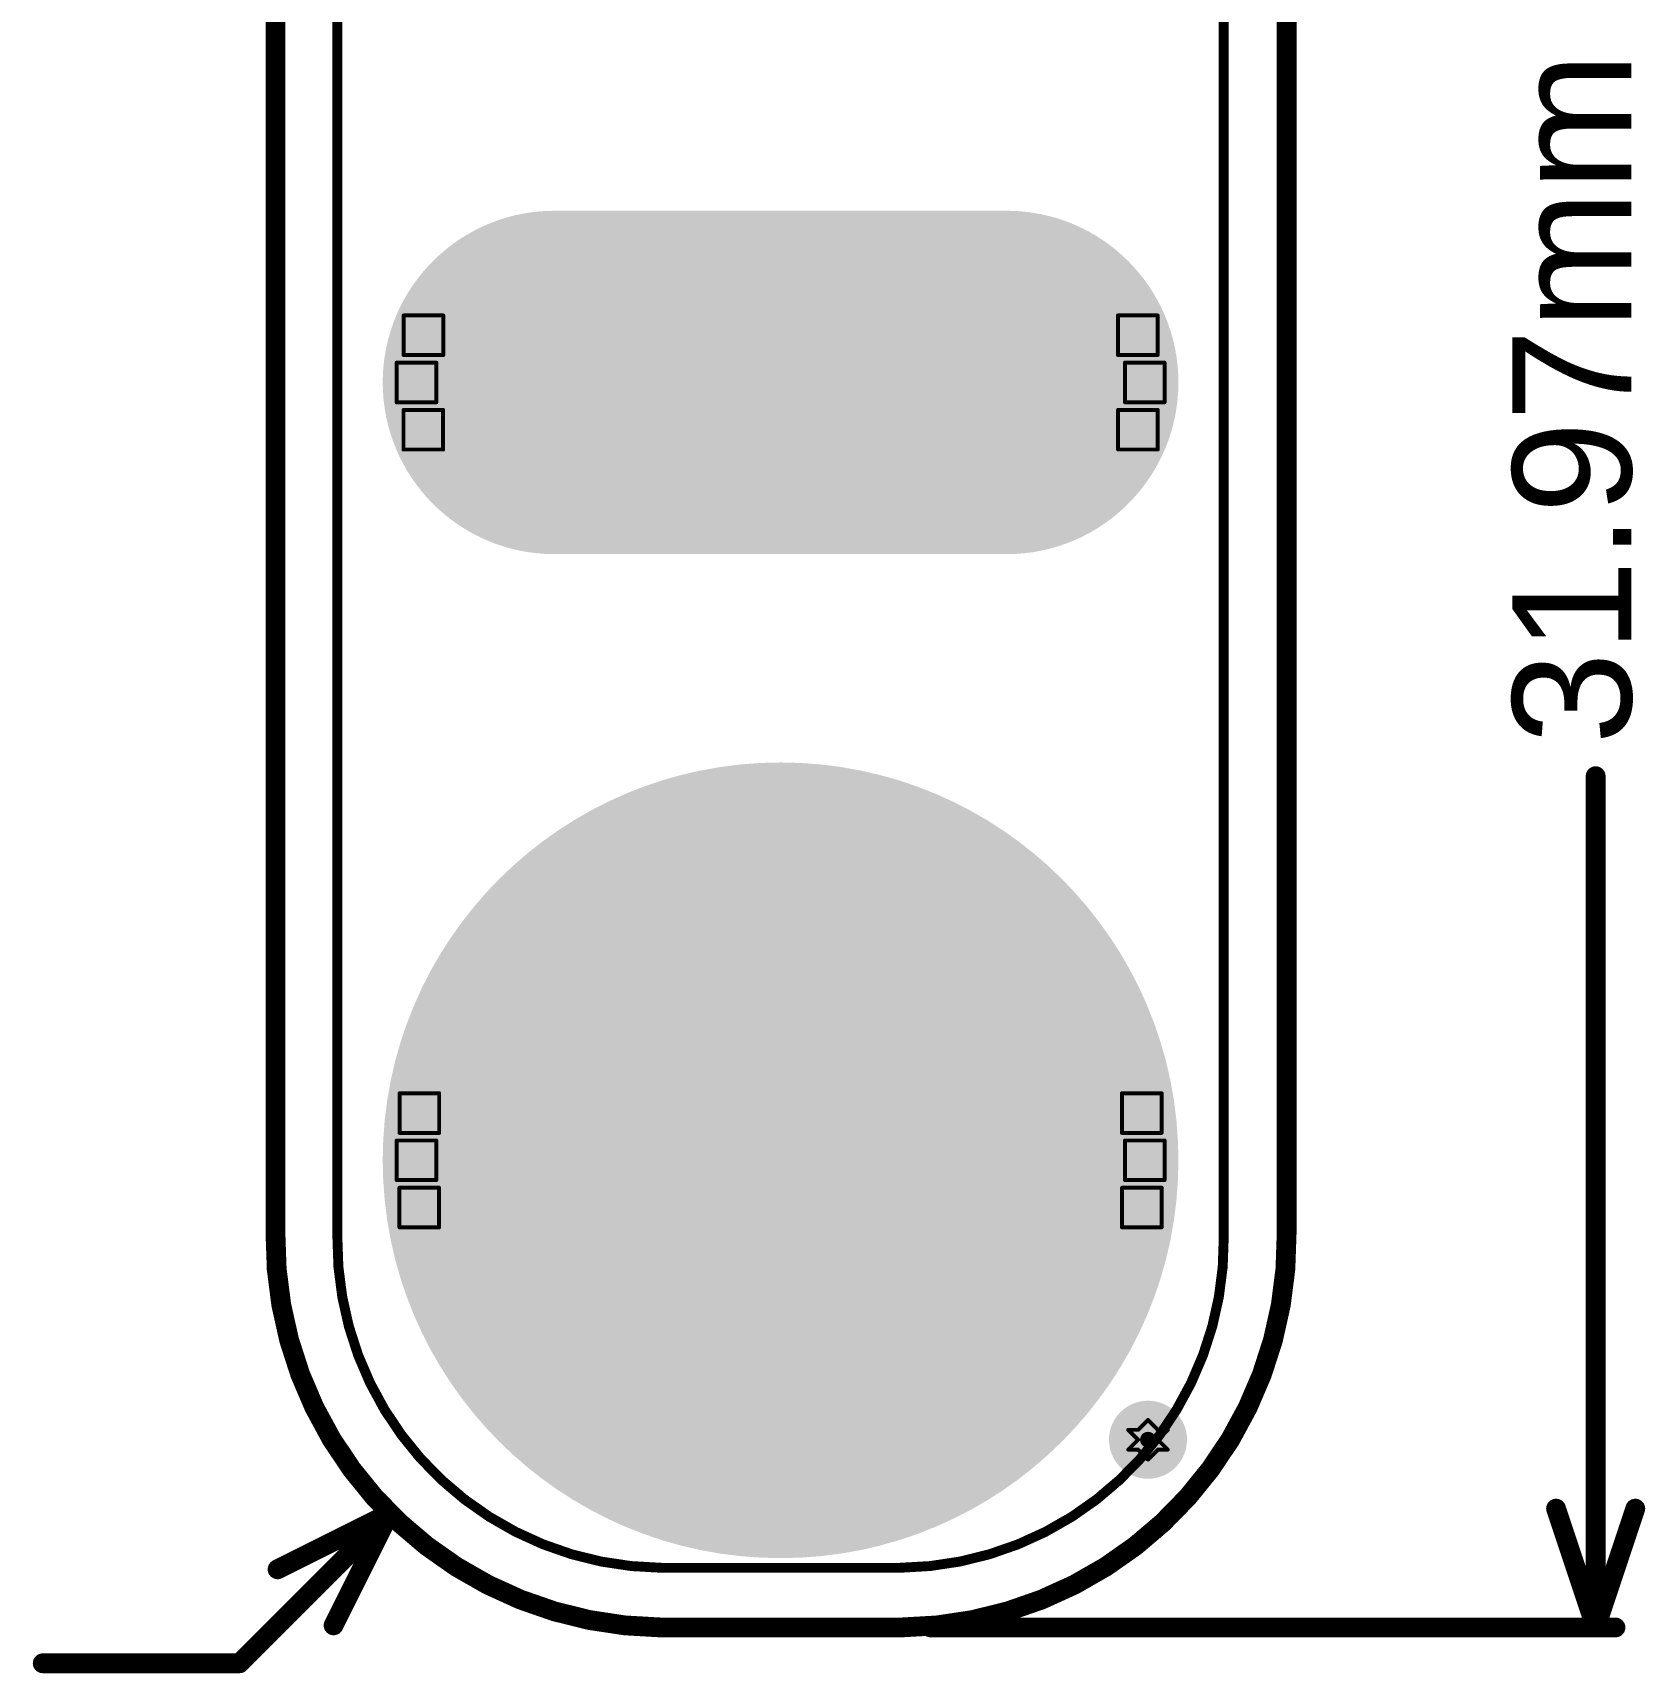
# Model space of a CAD drawing. Header units: inches. Extents: x -3.6 to 9.2, y -0.2 to 3.4.
# Drawn here: x -0.563 to 0.251, y -0.118 to 0.71 of the extents above; entities that cross this region are included whole.
import ezdxf

# ---------------------------------------------------------------- set-up
doc = ezdxf.new("R2010")
doc.units = ezdxf.units.IN
doc.header["$MEASUREMENT"] = 0
for name, color, linetype in [('Board Outline', 216, 'Continuous'), ('Bottom Layer', 5, 'Continuous'), ('Bottom Overlay', 54, 'Continuous'), ('Bottom Paste', 16, 'Continuous'), ('Bottom Solder', 6, 'Continuous'), ('Dimension', 6, 'Continuous'), ('Drill Drawing', 1, 'Continuous'), ('Pad Holes', 156, 'Continuous'), ('Top Layer', 1, 'Continuous'), ('Top Overlay', 2, 'Continuous'), ('Top Paste', 8, 'Continuous'), ('Top Solder', 216, 'Continuous'), ('Via Holes', 16, 'Continuous')]:
    doc.layers.add(name, color=color, linetype=linetype)
doc.styles.add('Arial', font='', dxfattribs={"height": 0.2})
doc.styles.get('Arial').set_extended_font_data('Arial')

# ---------------------------------------------------------------- blocks, each defined once
blk = doc.blocks.new('_EMG________B_1')
at = {"layer": 'Bottom Layer'}
h = blk.add_hatch(color=5, dxfattribs=at)
edge = h.paths.add_edge_path()
edge.add_arc((0, 0.3932), 0.19685, 0, 360)
h = blk.add_hatch(color=5, dxfattribs=at)
edge = h.paths.add_edge_path()
edge.add_arc((-0.11417, 0.0005), 0.08268, 90, 270)
edge.add_line((-0.11417, -0.08217), (0.11417, -0.08217))
edge.add_arc((0.11417, 0.0005), 0.08268, 270, 450)
edge.add_line((0.11417, 0.08318), (-0.11417, 0.08318))
h = blk.add_hatch(color=5, dxfattribs=at)
edge = h.paths.add_edge_path()
edge.add_arc((0, -0.3932), 0.19685, 0, 360)
at = {"layer": 'Bottom Paste'}
h = blk.add_hatch(color=16, dxfattribs=at)
edge = h.paths.add_edge_path()
edge.add_arc((0, 0.3932), 0.19685, 0, 360)
h = blk.add_hatch(color=16, dxfattribs=at)
edge = h.paths.add_edge_path()
edge.add_arc((-0.11417, 0.0005), 0.08268, 90, 270)
edge.add_line((-0.11417, -0.08217), (0.11417, -0.08217))
edge.add_arc((0.11417, 0.0005), 0.08268, 270, 450)
edge.add_line((0.11417, 0.08318), (-0.11417, 0.08318))
h = blk.add_hatch(color=16, dxfattribs=at)
edge = h.paths.add_edge_path()
edge.add_arc((0, -0.3932), 0.19685, 0, 360)
at = {"layer": 'Bottom Solder'}
h = blk.add_hatch(color=6, dxfattribs=at)
edge = h.paths.add_edge_path()
edge.add_arc((0, 0.3932), 0.20085, 0, 360)
h = blk.add_hatch(color=6, dxfattribs=at)
edge = h.paths.add_edge_path()
edge.add_arc((-0.11417, 0.0005), 0.08668, 90, 270)
edge.add_line((-0.11417, -0.08617), (0.11417, -0.08617))
edge.add_arc((0.11417, 0.0005), 0.08668, 270, 450)
edge.add_line((0.11417, 0.08718), (-0.11417, 0.08718))
h = blk.add_hatch(color=6, dxfattribs=at)
edge = h.paths.add_edge_path()
edge.add_arc((0, -0.3932), 0.20085, 0, 360)
at = {"layer": 'Bottom Overlay'}
for points in [[(-0.22375, 0.43172, 0.005, 0.005, -0.414214), (-0.06026, 0.59892, 0.005, 0.005, 0)], [(0.06026, 0.59892, 0.005, 0.005, 0), (-0.06026, 0.59892, 0.005, 0.005, 0)], [(0.06026, 0.59892, 0.005, 0.005, -0.414214), (0.22375, 0.43172, 0.005, 0.005, 0)], [(-0.22375, 0.43172, 0.005, 0.005, 0), (-0.22375, -0.43172, 0.005, 0.005, 0)], [(0.22375, 0.43172, 0.005, 0.005, 0), (0.22375, -0.43172, 0.005, 0.005, 0)], [(-0.06026, -0.59892, 0.005, 0.005, -0.414214), (-0.22375, -0.43172, 0.005, 0.005, 0)], [(0.22375, -0.43172, 0.005, 0.005, -0.414214), (0.06026, -0.59892, 0.005, 0.005, 0)], [(0.06026, -0.59892, 0.005, 0.005, 0), (-0.06026, -0.59892, 0.005, 0.005, 0)]]:
    blk.add_lwpolyline(points, format="xyseb", dxfattribs=at)
for points in [[(-0.06151, 0.59892, 0.0025, 0.0025, 1), (-0.05901, 0.59892, 0.0025, 0.0025, 1)], [(-0.06151, 0.59892, 0.0025, 0.0025, 1), (-0.05901, 0.59892, 0.0025, 0.0025, 1)], [(0.05901, 0.59892, 0.0025, 0.0025, 1), (0.06151, 0.59892, 0.0025, 0.0025, 1)], [(0.05901, 0.59892, 0.0025, 0.0025, 1), (0.06151, 0.59892, 0.0025, 0.0025, 1)], [(-0.225, 0.43172, 0.0025, 0.0025, 1), (-0.2225, 0.43172, 0.0025, 0.0025, 1)], [(-0.225, 0.43172, 0.0025, 0.0025, 1), (-0.2225, 0.43172, 0.0025, 0.0025, 1)], [(0.2225, 0.43172, 0.0025, 0.0025, 1), (0.225, 0.43172, 0.0025, 0.0025, 1)], [(0.2225, 0.43172, 0.0025, 0.0025, 1), (0.225, 0.43172, 0.0025, 0.0025, 1)], [(-0.225, -0.43172, 0.0025, 0.0025, 1), (-0.2225, -0.43172, 0.0025, 0.0025, 1)], [(-0.225, -0.43172, 0.0025, 0.0025, 1), (-0.2225, -0.43172, 0.0025, 0.0025, 1)], [(0.2225, -0.43172, 0.0025, 0.0025, 1), (0.225, -0.43172, 0.0025, 0.0025, 1)], [(0.2225, -0.43172, 0.0025, 0.0025, 1), (0.225, -0.43172, 0.0025, 0.0025, 1)], [(-0.06151, -0.59892, 0.0025, 0.0025, 1), (-0.05901, -0.59892, 0.0025, 0.0025, 1)], [(-0.06151, -0.59892, 0.0025, 0.0025, 1), (-0.05901, -0.59892, 0.0025, 0.0025, 1)], [(0.05901, -0.59892, 0.0025, 0.0025, 1), (0.06151, -0.59892, 0.0025, 0.0025, 1)], [(0.05901, -0.59892, 0.0025, 0.0025, 1), (0.06151, -0.59892, 0.0025, 0.0025, 1)]]:
    blk.add_lwpolyline(points, format="xyseb", close=True, dxfattribs=at)
blk = doc.blocks.new('SEMG_SENSOR_2')
at = {"layer": 'Top Layer'}
h = blk.add_hatch(color=1, dxfattribs=at)
edge = h.paths.add_edge_path()
edge.add_arc((0, 0.3932), 0.19685, 0, 360)
h = blk.add_hatch(color=1, dxfattribs=at)
edge = h.paths.add_edge_path()
edge.add_arc((-0.11417, -0.0005), 0.08268, 90, 270)
edge.add_line((-0.11417, -0.08318), (0.11417, -0.08318))
edge.add_arc((0.11417, -0.0005), 0.08268, 270, 450)
edge.add_line((0.11417, 0.08217), (-0.11417, 0.08217))
h = blk.add_hatch(color=1, dxfattribs=at)
edge = h.paths.add_edge_path()
edge.add_arc((0, -0.3932), 0.19685, 0, 360)
at = {"layer": 'Top Paste'}
h = blk.add_hatch(color=8, dxfattribs=at)
edge = h.paths.add_edge_path()
edge.add_arc((0, 0.3932), 0.19685, 0, 360)
h = blk.add_hatch(color=8, dxfattribs=at)
edge = h.paths.add_edge_path()
edge.add_arc((-0.11417, -0.0005), 0.08268, 90, 270)
edge.add_line((-0.11417, -0.08318), (0.11417, -0.08318))
edge.add_arc((0.11417, -0.0005), 0.08268, 270, 450)
edge.add_line((0.11417, 0.08217), (-0.11417, 0.08217))
h = blk.add_hatch(color=8, dxfattribs=at)
edge = h.paths.add_edge_path()
edge.add_arc((0, -0.3932), 0.19685, 0, 360)
at = {"layer": 'Top Solder'}
h = blk.add_hatch(color=216, dxfattribs=at)
edge = h.paths.add_edge_path()
edge.add_arc((0, 0.3932), 0.20085, 0, 360)
h = blk.add_hatch(color=216, dxfattribs=at)
edge = h.paths.add_edge_path()
edge.add_arc((-0.11417, -0.0005), 0.08668, 90, 270)
edge.add_line((-0.11417, -0.08718), (0.11417, -0.08718))
edge.add_arc((0.11417, -0.0005), 0.08668, 270, 450)
edge.add_line((0.11417, 0.08617), (-0.11417, 0.08617))
h = blk.add_hatch(color=216, dxfattribs=at)
edge = h.paths.add_edge_path()
edge.add_arc((0, -0.3932), 0.20085, 0, 360)
at = {"layer": 'Top Overlay'}
for points in [[(-0.22375, 0.43172, 0.005, 0.005, -0.414214), (-0.06026, 0.59892, 0.005, 0.005, 0)], [(-0.06026, 0.59892, 0.005, 0.005, 0), (0.06026, 0.59892, 0.005, 0.005, 0)], [(0.06026, 0.59892, 0.005, 0.005, -0.414214), (0.22375, 0.43172, 0.005, 0.005, 0)], [(-0.22375, -0.43172, 0.005, 0.005, 0), (-0.22375, 0.43172, 0.005, 0.005, 0)], [(0.22375, -0.43172, 0.005, 0.005, 0), (0.22375, 0.43172, 0.005, 0.005, 0)], [(-0.06026, -0.59892, 0.005, 0.005, -0.414214), (-0.22375, -0.43172, 0.005, 0.005, 0)], [(0.22375, -0.43172, 0.005, 0.005, -0.414214), (0.06026, -0.59892, 0.005, 0.005, 0)], [(-0.06026, -0.59892, 0.005, 0.005, 0), (0.06026, -0.59892, 0.005, 0.005, 0)]]:
    blk.add_lwpolyline(points, format="xyseb", dxfattribs=at)
for points in [[(-0.06151, 0.59892, 0.0025, 0.0025, 1), (-0.05901, 0.59892, 0.0025, 0.0025, 1)], [(-0.06151, 0.59892, 0.0025, 0.0025, 1), (-0.05901, 0.59892, 0.0025, 0.0025, 1)], [(0.05901, 0.59892, 0.0025, 0.0025, 1), (0.06151, 0.59892, 0.0025, 0.0025, 1)], [(0.05901, 0.59892, 0.0025, 0.0025, 1), (0.06151, 0.59892, 0.0025, 0.0025, 1)], [(-0.225, 0.43172, 0.0025, 0.0025, 1), (-0.2225, 0.43172, 0.0025, 0.0025, 1)], [(-0.225, 0.43172, 0.0025, 0.0025, 1), (-0.2225, 0.43172, 0.0025, 0.0025, 1)], [(0.2225, 0.43172, 0.0025, 0.0025, 1), (0.225, 0.43172, 0.0025, 0.0025, 1)], [(0.2225, 0.43172, 0.0025, 0.0025, 1), (0.225, 0.43172, 0.0025, 0.0025, 1)], [(-0.225, -0.43172, 0.0025, 0.0025, 1), (-0.2225, -0.43172, 0.0025, 0.0025, 1)], [(-0.225, -0.43172, 0.0025, 0.0025, 1), (-0.2225, -0.43172, 0.0025, 0.0025, 1)], [(0.2225, -0.43172, 0.0025, 0.0025, 1), (0.225, -0.43172, 0.0025, 0.0025, 1)], [(0.2225, -0.43172, 0.0025, 0.0025, 1), (0.225, -0.43172, 0.0025, 0.0025, 1)], [(-0.06151, -0.59892, 0.0025, 0.0025, 1), (-0.05901, -0.59892, 0.0025, 0.0025, 1)], [(-0.06151, -0.59892, 0.0025, 0.0025, 1), (-0.05901, -0.59892, 0.0025, 0.0025, 1)], [(0.05901, -0.59892, 0.0025, 0.0025, 1), (0.06151, -0.59892, 0.0025, 0.0025, 1)], [(0.05901, -0.59892, 0.0025, 0.0025, 1), (0.06151, -0.59892, 0.0025, 0.0025, 1)]]:
    blk.add_lwpolyline(points, format="xyseb", close=True, dxfattribs=at)

msp = doc.modelspace()

# ---------------------------------------------------------------- hatches: boundary and pattern name
at = {"layer": 'Bottom Layer'}
h = msp.add_hatch(color=5, dxfattribs=at)
edge = h.paths.add_edge_path()
edge.add_arc((-0.36578, 0.55761), 0.01181, 0, 360)
h = msp.add_hatch(color=5, dxfattribs=at)
edge = h.paths.add_edge_path()
edge.add_arc((-0.00514, 0.55761), 0.01181, 0, 360)
h = msp.add_hatch(color=5, dxfattribs=at)
edge = h.paths.add_edge_path()
edge.add_arc((-0.36929, 0.53376), 0.01181, 0, 360)
h = msp.add_hatch(color=5, dxfattribs=at)
edge = h.paths.add_edge_path()
edge.add_arc((-0.00164, 0.53376), 0.01181, 0, 360)
h = msp.add_hatch(color=5, dxfattribs=at)
edge = h.paths.add_edge_path()
edge.add_arc((-0.36584, 0.50992), 0.01181, 0, 360)
h = msp.add_hatch(color=5, dxfattribs=at)
edge = h.paths.add_edge_path()
edge.add_arc((-0.00509, 0.50992), 0.01181, 0, 360)
h = msp.add_hatch(color=5, dxfattribs=at)
edge = h.paths.add_edge_path()
edge.add_arc((-0.36784, 0.16491), 0.01181, 0, 360)
h = msp.add_hatch(color=5, dxfattribs=at)
edge = h.paths.add_edge_path()
edge.add_arc((-0.00314, 0.16491), 0.01181, 0, 360)
h = msp.add_hatch(color=5, dxfattribs=at)
edge = h.paths.add_edge_path()
edge.add_arc((-0.36929, 0.14107), 0.01181, 0, 360)
h = msp.add_hatch(color=5, dxfattribs=at)
edge = h.paths.add_edge_path()
edge.add_arc((-0.00164, 0.14107), 0.01181, 0, 360)
h = msp.add_hatch(color=5, dxfattribs=at)
edge = h.paths.add_edge_path()
edge.add_arc((-0.36789, 0.11722), 0.01181, 0, 360)
h = msp.add_hatch(color=5, dxfattribs=at)
edge = h.paths.add_edge_path()
edge.add_arc((-0.00309, 0.11722), 0.01181, 0, 360)
at = {"layer": 'Bottom Solder'}
h = msp.add_hatch(color=6, dxfattribs=at)
edge = h.paths.add_edge_path()
edge.add_arc((0, 0), 0.004, 0, 360)
at = {"layer": 'Pad Holes'}
h = msp.add_hatch(color=7, dxfattribs=at)
edge = h.paths.add_edge_path()
edge.add_arc((0, 0), 0.01969, 0, 360)
at = {"layer": 'Top Layer'}
h = msp.add_hatch(color=1, dxfattribs=at)
edge = h.paths.add_edge_path()
edge.add_arc((-0.36578, 0.55761), 0.01181, 0, 360)
h = msp.add_hatch(color=1, dxfattribs=at)
edge = h.paths.add_edge_path()
edge.add_arc((-0.00514, 0.55761), 0.01181, 0, 360)
h = msp.add_hatch(color=1, dxfattribs=at)
edge = h.paths.add_edge_path()
edge.add_arc((-0.36929, 0.53376), 0.01181, 0, 360)
h = msp.add_hatch(color=1, dxfattribs=at)
edge = h.paths.add_edge_path()
edge.add_arc((-0.00164, 0.53376), 0.01181, 0, 360)
h = msp.add_hatch(color=1, dxfattribs=at)
edge = h.paths.add_edge_path()
edge.add_arc((-0.36584, 0.50992), 0.01181, 0, 360)
h = msp.add_hatch(color=1, dxfattribs=at)
edge = h.paths.add_edge_path()
edge.add_arc((-0.00509, 0.50992), 0.01181, 0, 360)
h = msp.add_hatch(color=1, dxfattribs=at)
edge = h.paths.add_edge_path()
edge.add_arc((-0.36784, 0.16491), 0.01181, 0, 360)
h = msp.add_hatch(color=1, dxfattribs=at)
edge = h.paths.add_edge_path()
edge.add_arc((-0.00314, 0.16491), 0.01181, 0, 360)
h = msp.add_hatch(color=1, dxfattribs=at)
edge = h.paths.add_edge_path()
edge.add_arc((-0.36929, 0.14107), 0.01181, 0, 360)
h = msp.add_hatch(color=1, dxfattribs=at)
edge = h.paths.add_edge_path()
edge.add_arc((-0.00164, 0.14107), 0.01181, 0, 360)
h = msp.add_hatch(color=1, dxfattribs=at)
edge = h.paths.add_edge_path()
edge.add_arc((-0.36789, 0.11722), 0.01181, 0, 360)
h = msp.add_hatch(color=1, dxfattribs=at)
edge = h.paths.add_edge_path()
edge.add_arc((-0.00309, 0.11722), 0.01181, 0, 360)
at = {"layer": 'Top Solder'}
h = msp.add_hatch(color=216, dxfattribs=at)
edge = h.paths.add_edge_path()
edge.add_arc((0, 0), 0.004, 0, 360)
at = {"layer": 'Via Holes'}
h = msp.add_hatch(color=7, dxfattribs=at)
edge = h.paths.add_edge_path()
edge.add_arc((-0.36578, 0.55761), 0.00591, 0, 360)
h = msp.add_hatch(color=7, dxfattribs=at)
edge = h.paths.add_edge_path()
edge.add_arc((-0.00514, 0.55761), 0.00591, 0, 360)
h = msp.add_hatch(color=7, dxfattribs=at)
edge = h.paths.add_edge_path()
edge.add_arc((-0.36929, 0.53376), 0.00591, 0, 360)
h = msp.add_hatch(color=7, dxfattribs=at)
edge = h.paths.add_edge_path()
edge.add_arc((-0.00164, 0.53376), 0.00591, 0, 360)
h = msp.add_hatch(color=7, dxfattribs=at)
edge = h.paths.add_edge_path()
edge.add_arc((-0.36584, 0.50992), 0.00591, 0, 360)
h = msp.add_hatch(color=7, dxfattribs=at)
edge = h.paths.add_edge_path()
edge.add_arc((-0.00509, 0.50992), 0.00591, 0, 360)
h = msp.add_hatch(color=7, dxfattribs=at)
edge = h.paths.add_edge_path()
edge.add_arc((-0.36784, 0.16491), 0.00591, 0, 360)
h = msp.add_hatch(color=7, dxfattribs=at)
edge = h.paths.add_edge_path()
edge.add_arc((-0.00314, 0.16491), 0.00591, 0, 360)
h = msp.add_hatch(color=7, dxfattribs=at)
edge = h.paths.add_edge_path()
edge.add_arc((-0.36929, 0.14107), 0.00591, 0, 360)
h = msp.add_hatch(color=7, dxfattribs=at)
edge = h.paths.add_edge_path()
edge.add_arc((-0.00164, 0.14107), 0.00591, 0, 360)
h = msp.add_hatch(color=7, dxfattribs=at)
edge = h.paths.add_edge_path()
edge.add_arc((-0.36789, 0.11722), 0.00591, 0, 360)
h = msp.add_hatch(color=7, dxfattribs=at)
edge = h.paths.add_edge_path()
edge.add_arc((-0.00309, 0.11722), 0.00591, 0, 360)

# ---------------------------------------------------------------- linework, layer by layer
at = {"layer": 'Board Outline'}
for points in [[(-0.44049, 0.10427, 0.01, 0.01, 0), (-0.44049, 0.965, 0.01, 0.01, 0)], [(0.07, 0.10427, 0.01, 0.01, 0), (0.07, 0.965, 0.01, 0.01, 0)], [(-0.24586, -0.09478, 0.01, 0.01, -0.414214), (-0.44049, 0.10427, 0.01, 0.01, 0)], [(0.07, 0.10427, 0.01, 0.01, -0.414214), (-0.12463, -0.09478, 0.01, 0.01, 0)], [(-0.27249, -0.09267, 0.005, 0.005, 0), (-0.27226, -0.09244, 0.005, 0.005, 0)], [(-0.24587, -0.09478, 0.01, 0.01, 0), (-0.12463, -0.09478, 0.01, 0.01, 0)]]:
    msp.add_lwpolyline(points, format="xyseb", dxfattribs=at)
for points in [[(-0.44299, 0.10427, 0.005, 0.005, 1), (-0.43799, 0.10427, 0.005, 0.005, 1)], [(-0.44299, 0.10427, 0.005, 0.005, 1), (-0.43799, 0.10427, 0.005, 0.005, 1)], [(0.0675, 0.10427, 0.005, 0.005, 1), (0.0725, 0.10427, 0.005, 0.005, 1)], [(0.0675, 0.10427, 0.005, 0.005, 1), (0.0725, 0.10427, 0.005, 0.005, 1)], [(-0.27374, -0.09267, 0.0025, 0.0025, 1), (-0.27124, -0.09267, 0.0025, 0.0025, 1)], [(-0.27351, -0.09244, 0.0025, 0.0025, 1), (-0.27101, -0.09244, 0.0025, 0.0025, 1)], [(-0.24837, -0.09478, 0.005, 0.005, 1), (-0.24337, -0.09478, 0.005, 0.005, 1)], [(-0.24836, -0.09478, 0.005, 0.005, 1), (-0.24336, -0.09478, 0.005, 0.005, 1)], [(-0.12713, -0.09478, 0.005, 0.005, 1), (-0.12213, -0.09478, 0.005, 0.005, 1)], [(-0.12713, -0.09478, 0.005, 0.005, 1), (-0.12213, -0.09478, 0.005, 0.005, 1)]]:
    msp.add_lwpolyline(points, format="xyseb", close=True, dxfattribs=at)
at = {"layer": 'Dimension'}
for points in [[(0.226, -0.09478, 0.01, 0.01, 0), (0.226, 0.335, 0.01, 0.01, 0)], [(-0.45857, -0.11286, 0.01, 0.01, 0), (-0.38285, -0.03714, 0.01, 0.01, 0)], [(-0.43941, -0.06542, 0.01, 0.01, 0), (-0.38285, -0.03714, 0.01, 0.01, 0)], [(-0.41113, -0.09371, 0.01, 0.01, 0), (-0.38285, -0.03714, 0.01, 0.01, 0)], [(0.206, -0.03478, 0.01, 0.01, 0), (0.226, -0.09478, 0.01, 0.01, 0)], [(0.226, -0.09478, 0.01, 0.01, 0), (0.246, -0.03478, 0.01, 0.01, 0)], [(-0.10963, -0.09478, 0.01, 0.01, 0), (0.236, -0.09478, 0.01, 0.01, 0)], [(-0.55798, -0.11286, 0.01, 0.01, 0), (-0.45857, -0.11286, 0.01, 0.01, 0)]]:
    msp.add_lwpolyline(points, format="xyseb", dxfattribs=at)
for points in [[(0.2235, 0.335, 0.005, 0.005, 1), (0.2285, 0.335, 0.005, 0.005, 1)], [(-0.38535, -0.03714, 0.005, 0.005, 1), (-0.38035, -0.03714, 0.005, 0.005, 1)], [(-0.38535, -0.03714, 0.005, 0.005, 1), (-0.38035, -0.03714, 0.005, 0.005, 1)], [(-0.38535, -0.03714, 0.005, 0.005, 1), (-0.38035, -0.03714, 0.005, 0.005, 1)], [(0.2035, -0.03478, 0.005, 0.005, 1), (0.2085, -0.03478, 0.005, 0.005, 1)], [(0.2435, -0.03478, 0.005, 0.005, 1), (0.2485, -0.03478, 0.005, 0.005, 1)], [(-0.44191, -0.06542, 0.005, 0.005, 1), (-0.43691, -0.06542, 0.005, 0.005, 1)], [(-0.41363, -0.09371, 0.005, 0.005, 1), (-0.40863, -0.09371, 0.005, 0.005, 1)], [(-0.11213, -0.09478, 0.005, 0.005, 1), (-0.10713, -0.09478, 0.005, 0.005, 1)], [(0.2235, -0.09478, 0.005, 0.005, 1), (0.2285, -0.09478, 0.005, 0.005, 1)], [(0.2235, -0.09478, 0.005, 0.005, 1), (0.2285, -0.09478, 0.005, 0.005, 1)], [(0.2235, -0.09478, 0.005, 0.005, 1), (0.2285, -0.09478, 0.005, 0.005, 1)], [(0.2335, -0.09478, 0.005, 0.005, 1), (0.2385, -0.09478, 0.005, 0.005, 1)], [(-0.56048, -0.11286, 0.005, 0.005, 1), (-0.55548, -0.11286, 0.005, 0.005, 1)], [(-0.46107, -0.11286, 0.005, 0.005, 1), (-0.45607, -0.11286, 0.005, 0.005, 1)], [(-0.46107, -0.11286, 0.005, 0.005, 1), (-0.45607, -0.11286, 0.005, 0.005, 1)]]:
    msp.add_lwpolyline(points, format="xyseb", close=True, dxfattribs=at)
at = {"layer": 'Drill Drawing'}
for points in [[(-0.37578, 0.56761, 0.002, 0.002, 0), (-0.35578, 0.56761, 0.002, 0.002, 0)], [(-0.37578, 0.54761, 0.002, 0.002, 0), (-0.37578, 0.56761, 0.002, 0.002, 0)], [(-0.35578, 0.54761, 0.002, 0.002, 0), (-0.35578, 0.56761, 0.002, 0.002, 0)], [(-0.01514, 0.56761, 0.002, 0.002, 0), (0.00486, 0.56761, 0.002, 0.002, 0)], [(-0.01514, 0.54761, 0.002, 0.002, 0), (-0.01514, 0.56761, 0.002, 0.002, 0)], [(0.00486, 0.54761, 0.002, 0.002, 0), (0.00486, 0.56761, 0.002, 0.002, 0)], [(-0.37578, 0.54761, 0.002, 0.002, 0), (-0.35578, 0.54761, 0.002, 0.002, 0)], [(-0.01514, 0.54761, 0.002, 0.002, 0), (0.00486, 0.54761, 0.002, 0.002, 0)], [(-0.37929, 0.54376, 0.002, 0.002, 0), (-0.35929, 0.54376, 0.002, 0.002, 0)], [(-0.37929, 0.52376, 0.002, 0.002, 0), (-0.37929, 0.54376, 0.002, 0.002, 0)], [(-0.35929, 0.52376, 0.002, 0.002, 0), (-0.35929, 0.54376, 0.002, 0.002, 0)], [(-0.01164, 0.54376, 0.002, 0.002, 0), (0.00836, 0.54376, 0.002, 0.002, 0)], [(-0.01164, 0.52376, 0.002, 0.002, 0), (-0.01164, 0.54376, 0.002, 0.002, 0)], [(0.00836, 0.52376, 0.002, 0.002, 0), (0.00836, 0.54376, 0.002, 0.002, 0)], [(-0.37929, 0.52376, 0.002, 0.002, 0), (-0.35929, 0.52376, 0.002, 0.002, 0)], [(-0.01164, 0.52376, 0.002, 0.002, 0), (0.00836, 0.52376, 0.002, 0.002, 0)], [(-0.37584, 0.51992, 0.002, 0.002, 0), (-0.35584, 0.51992, 0.002, 0.002, 0)], [(-0.37584, 0.49992, 0.002, 0.002, 0), (-0.37584, 0.51992, 0.002, 0.002, 0)], [(-0.35584, 0.49992, 0.002, 0.002, 0), (-0.35584, 0.51992, 0.002, 0.002, 0)], [(-0.01509, 0.51992, 0.002, 0.002, 0), (0.00491, 0.51992, 0.002, 0.002, 0)], [(-0.01509, 0.49992, 0.002, 0.002, 0), (-0.01509, 0.51992, 0.002, 0.002, 0)], [(0.00491, 0.49992, 0.002, 0.002, 0), (0.00491, 0.51992, 0.002, 0.002, 0)], [(-0.37584, 0.49992, 0.002, 0.002, 0), (-0.35584, 0.49992, 0.002, 0.002, 0)], [(-0.01509, 0.49992, 0.002, 0.002, 0), (0.00491, 0.49992, 0.002, 0.002, 0)], [(-0.37784, 0.17491, 0.002, 0.002, 0), (-0.35784, 0.17491, 0.002, 0.002, 0)], [(-0.37784, 0.15491, 0.002, 0.002, 0), (-0.37784, 0.17491, 0.002, 0.002, 0)], [(-0.35784, 0.15491, 0.002, 0.002, 0), (-0.35784, 0.17491, 0.002, 0.002, 0)], [(-0.01314, 0.17491, 0.002, 0.002, 0), (0.00686, 0.17491, 0.002, 0.002, 0)], [(-0.01314, 0.15491, 0.002, 0.002, 0), (-0.01314, 0.17491, 0.002, 0.002, 0)], [(0.00686, 0.15491, 0.002, 0.002, 0), (0.00686, 0.17491, 0.002, 0.002, 0)], [(-0.37929, 0.15107, 0.002, 0.002, 0), (-0.35929, 0.15107, 0.002, 0.002, 0)], [(-0.37929, 0.13107, 0.002, 0.002, 0), (-0.37929, 0.15107, 0.002, 0.002, 0)], [(-0.37784, 0.15491, 0.002, 0.002, 0), (-0.35784, 0.15491, 0.002, 0.002, 0)], [(-0.35929, 0.13107, 0.002, 0.002, 0), (-0.35929, 0.15107, 0.002, 0.002, 0)], [(-0.01314, 0.15491, 0.002, 0.002, 0), (0.00686, 0.15491, 0.002, 0.002, 0)], [(-0.01164, 0.15107, 0.002, 0.002, 0), (0.00836, 0.15107, 0.002, 0.002, 0)], [(-0.01164, 0.13107, 0.002, 0.002, 0), (-0.01164, 0.15107, 0.002, 0.002, 0)], [(0.00836, 0.13107, 0.002, 0.002, 0), (0.00836, 0.15107, 0.002, 0.002, 0)], [(-0.37929, 0.13107, 0.002, 0.002, 0), (-0.35929, 0.13107, 0.002, 0.002, 0)], [(-0.37789, 0.12722, 0.002, 0.002, 0), (-0.35789, 0.12722, 0.002, 0.002, 0)], [(-0.37789, 0.10722, 0.002, 0.002, 0), (-0.37789, 0.12722, 0.002, 0.002, 0)], [(-0.35789, 0.10722, 0.002, 0.002, 0), (-0.35789, 0.12722, 0.002, 0.002, 0)], [(-0.01309, 0.12722, 0.002, 0.002, 0), (0.00691, 0.12722, 0.002, 0.002, 0)], [(-0.01309, 0.10722, 0.002, 0.002, 0), (-0.01309, 0.12722, 0.002, 0.002, 0)], [(-0.01164, 0.13107, 0.002, 0.002, 0), (0.00836, 0.13107, 0.002, 0.002, 0)], [(0.00691, 0.10722, 0.002, 0.002, 0), (0.00691, 0.12722, 0.002, 0.002, 0)], [(-0.37789, 0.10722, 0.002, 0.002, 0), (-0.35789, 0.10722, 0.002, 0.002, 0)], [(-0.01309, 0.10722, 0.002, 0.002, 0), (0.00691, 0.10722, 0.002, 0.002, 0)], [(-0.005, 0.005, 0.002, 0.002, 0), (0, 0.01, 0.002, 0.002, 0)], [(0, 0.01, 0.002, 0.002, 0), (0.005, 0.005, 0.002, 0.002, 0)], [(-0.01, 0.005, 0.002, 0.002, 0), (-0.005, 0, 0.002, 0.002, 0)], [(-0.01, 0.005, 0.002, 0.002, 0), (-0.005, 0.005, 0.002, 0.002, 0)], [(-0.01, -0.005, 0.002, 0.002, 0), (-0.005, 0, 0.002, 0.002, 0)], [(0.005, 0.005, 0.002, 0.002, 0), (0.01, 0.005, 0.002, 0.002, 0)], [(0.005, 0, 0.002, 0.002, 0), (0.01, 0.005, 0.002, 0.002, 0)], [(0.005, 0, 0.002, 0.002, 0), (0.01, -0.005, 0.002, 0.002, 0)], [(-0.01, -0.005, 0.002, 0.002, 0), (-0.005, -0.005, 0.002, 0.002, 0)], [(-0.005, -0.005, 0.002, 0.002, 0), (0, -0.01, 0.002, 0.002, 0)], [(0, -0.01, 0.002, 0.002, 0), (0.005, -0.005, 0.002, 0.002, 0)], [(0.005, -0.005, 0.002, 0.002, 0), (0.01, -0.005, 0.002, 0.002, 0)]]:
    msp.add_lwpolyline(points, format="xyseb", dxfattribs=at)
for points in [[(-0.37628, 0.56761, 0.001, 0.001, 1), (-0.37528, 0.56761, 0.001, 0.001, 1)], [(-0.37628, 0.56761, 0.001, 0.001, 1), (-0.37528, 0.56761, 0.001, 0.001, 1)], [(-0.35628, 0.56761, 0.001, 0.001, 1), (-0.35528, 0.56761, 0.001, 0.001, 1)], [(-0.35628, 0.56761, 0.001, 0.001, 1), (-0.35528, 0.56761, 0.001, 0.001, 1)], [(-0.01564, 0.56761, 0.001, 0.001, 1), (-0.01464, 0.56761, 0.001, 0.001, 1)], [(-0.01564, 0.56761, 0.001, 0.001, 1), (-0.01464, 0.56761, 0.001, 0.001, 1)], [(0.00436, 0.56761, 0.001, 0.001, 1), (0.00536, 0.56761, 0.001, 0.001, 1)], [(0.00436, 0.56761, 0.001, 0.001, 1), (0.00536, 0.56761, 0.001, 0.001, 1)], [(-0.37628, 0.54761, 0.001, 0.001, 1), (-0.37528, 0.54761, 0.001, 0.001, 1)], [(-0.37628, 0.54761, 0.001, 0.001, 1), (-0.37528, 0.54761, 0.001, 0.001, 1)], [(-0.35628, 0.54761, 0.001, 0.001, 1), (-0.35528, 0.54761, 0.001, 0.001, 1)], [(-0.35628, 0.54761, 0.001, 0.001, 1), (-0.35528, 0.54761, 0.001, 0.001, 1)], [(-0.01564, 0.54761, 0.001, 0.001, 1), (-0.01464, 0.54761, 0.001, 0.001, 1)], [(-0.01564, 0.54761, 0.001, 0.001, 1), (-0.01464, 0.54761, 0.001, 0.001, 1)], [(0.00436, 0.54761, 0.001, 0.001, 1), (0.00536, 0.54761, 0.001, 0.001, 1)], [(0.00436, 0.54761, 0.001, 0.001, 1), (0.00536, 0.54761, 0.001, 0.001, 1)], [(-0.37979, 0.54376, 0.001, 0.001, 1), (-0.37879, 0.54376, 0.001, 0.001, 1)], [(-0.37979, 0.54376, 0.001, 0.001, 1), (-0.37879, 0.54376, 0.001, 0.001, 1)], [(-0.35979, 0.54376, 0.001, 0.001, 1), (-0.35879, 0.54376, 0.001, 0.001, 1)], [(-0.35979, 0.54376, 0.001, 0.001, 1), (-0.35879, 0.54376, 0.001, 0.001, 1)], [(-0.01214, 0.54376, 0.001, 0.001, 1), (-0.01114, 0.54376, 0.001, 0.001, 1)], [(-0.01214, 0.54376, 0.001, 0.001, 1), (-0.01114, 0.54376, 0.001, 0.001, 1)], [(0.00786, 0.54376, 0.001, 0.001, 1), (0.00886, 0.54376, 0.001, 0.001, 1)], [(0.00786, 0.54376, 0.001, 0.001, 1), (0.00886, 0.54376, 0.001, 0.001, 1)], [(-0.37979, 0.52376, 0.001, 0.001, 1), (-0.37879, 0.52376, 0.001, 0.001, 1)], [(-0.37979, 0.52376, 0.001, 0.001, 1), (-0.37879, 0.52376, 0.001, 0.001, 1)], [(-0.35979, 0.52376, 0.001, 0.001, 1), (-0.35879, 0.52376, 0.001, 0.001, 1)], [(-0.35979, 0.52376, 0.001, 0.001, 1), (-0.35879, 0.52376, 0.001, 0.001, 1)], [(-0.01214, 0.52376, 0.001, 0.001, 1), (-0.01114, 0.52376, 0.001, 0.001, 1)], [(-0.01214, 0.52376, 0.001, 0.001, 1), (-0.01114, 0.52376, 0.001, 0.001, 1)], [(0.00786, 0.52376, 0.001, 0.001, 1), (0.00886, 0.52376, 0.001, 0.001, 1)], [(0.00786, 0.52376, 0.001, 0.001, 1), (0.00886, 0.52376, 0.001, 0.001, 1)], [(-0.37634, 0.51992, 0.001, 0.001, 1), (-0.37534, 0.51992, 0.001, 0.001, 1)], [(-0.37634, 0.51992, 0.001, 0.001, 1), (-0.37534, 0.51992, 0.001, 0.001, 1)], [(-0.35634, 0.51992, 0.001, 0.001, 1), (-0.35534, 0.51992, 0.001, 0.001, 1)], [(-0.35634, 0.51992, 0.001, 0.001, 1), (-0.35534, 0.51992, 0.001, 0.001, 1)], [(-0.01559, 0.51992, 0.001, 0.001, 1), (-0.01459, 0.51992, 0.001, 0.001, 1)], [(-0.01559, 0.51992, 0.001, 0.001, 1), (-0.01459, 0.51992, 0.001, 0.001, 1)], [(0.00441, 0.51992, 0.001, 0.001, 1), (0.00541, 0.51992, 0.001, 0.001, 1)], [(0.00441, 0.51992, 0.001, 0.001, 1), (0.00541, 0.51992, 0.001, 0.001, 1)], [(-0.37634, 0.49992, 0.001, 0.001, 1), (-0.37534, 0.49992, 0.001, 0.001, 1)], [(-0.37634, 0.49992, 0.001, 0.001, 1), (-0.37534, 0.49992, 0.001, 0.001, 1)], [(-0.35634, 0.49992, 0.001, 0.001, 1), (-0.35534, 0.49992, 0.001, 0.001, 1)], [(-0.35634, 0.49992, 0.001, 0.001, 1), (-0.35534, 0.49992, 0.001, 0.001, 1)], [(-0.01559, 0.49992, 0.001, 0.001, 1), (-0.01459, 0.49992, 0.001, 0.001, 1)], [(-0.01559, 0.49992, 0.001, 0.001, 1), (-0.01459, 0.49992, 0.001, 0.001, 1)], [(0.00441, 0.49992, 0.001, 0.001, 1), (0.00541, 0.49992, 0.001, 0.001, 1)], [(0.00441, 0.49992, 0.001, 0.001, 1), (0.00541, 0.49992, 0.001, 0.001, 1)], [(-0.37834, 0.17491, 0.001, 0.001, 1), (-0.37734, 0.17491, 0.001, 0.001, 1)], [(-0.37834, 0.17491, 0.001, 0.001, 1), (-0.37734, 0.17491, 0.001, 0.001, 1)], [(-0.35834, 0.17491, 0.001, 0.001, 1), (-0.35734, 0.17491, 0.001, 0.001, 1)], [(-0.35834, 0.17491, 0.001, 0.001, 1), (-0.35734, 0.17491, 0.001, 0.001, 1)], [(-0.01364, 0.17491, 0.001, 0.001, 1), (-0.01264, 0.17491, 0.001, 0.001, 1)], [(-0.01364, 0.17491, 0.001, 0.001, 1), (-0.01264, 0.17491, 0.001, 0.001, 1)], [(0.00636, 0.17491, 0.001, 0.001, 1), (0.00736, 0.17491, 0.001, 0.001, 1)], [(0.00636, 0.17491, 0.001, 0.001, 1), (0.00736, 0.17491, 0.001, 0.001, 1)], [(-0.37979, 0.15107, 0.001, 0.001, 1), (-0.37879, 0.15107, 0.001, 0.001, 1)], [(-0.37979, 0.15107, 0.001, 0.001, 1), (-0.37879, 0.15107, 0.001, 0.001, 1)], [(-0.37834, 0.15491, 0.001, 0.001, 1), (-0.37734, 0.15491, 0.001, 0.001, 1)], [(-0.37834, 0.15491, 0.001, 0.001, 1), (-0.37734, 0.15491, 0.001, 0.001, 1)], [(-0.35979, 0.15107, 0.001, 0.001, 1), (-0.35879, 0.15107, 0.001, 0.001, 1)], [(-0.35979, 0.15107, 0.001, 0.001, 1), (-0.35879, 0.15107, 0.001, 0.001, 1)], [(-0.35834, 0.15491, 0.001, 0.001, 1), (-0.35734, 0.15491, 0.001, 0.001, 1)], [(-0.35834, 0.15491, 0.001, 0.001, 1), (-0.35734, 0.15491, 0.001, 0.001, 1)], [(-0.01364, 0.15491, 0.001, 0.001, 1), (-0.01264, 0.15491, 0.001, 0.001, 1)], [(-0.01364, 0.15491, 0.001, 0.001, 1), (-0.01264, 0.15491, 0.001, 0.001, 1)], [(-0.01214, 0.15107, 0.001, 0.001, 1), (-0.01114, 0.15107, 0.001, 0.001, 1)], [(-0.01214, 0.15107, 0.001, 0.001, 1), (-0.01114, 0.15107, 0.001, 0.001, 1)], [(0.00636, 0.15491, 0.001, 0.001, 1), (0.00736, 0.15491, 0.001, 0.001, 1)], [(0.00636, 0.15491, 0.001, 0.001, 1), (0.00736, 0.15491, 0.001, 0.001, 1)], [(0.00786, 0.15107, 0.001, 0.001, 1), (0.00886, 0.15107, 0.001, 0.001, 1)], [(0.00786, 0.15107, 0.001, 0.001, 1), (0.00886, 0.15107, 0.001, 0.001, 1)], [(-0.37979, 0.13107, 0.001, 0.001, 1), (-0.37879, 0.13107, 0.001, 0.001, 1)], [(-0.37979, 0.13107, 0.001, 0.001, 1), (-0.37879, 0.13107, 0.001, 0.001, 1)], [(-0.37839, 0.12722, 0.001, 0.001, 1), (-0.37739, 0.12722, 0.001, 0.001, 1)], [(-0.37839, 0.12722, 0.001, 0.001, 1), (-0.37739, 0.12722, 0.001, 0.001, 1)], [(-0.35979, 0.13107, 0.001, 0.001, 1), (-0.35879, 0.13107, 0.001, 0.001, 1)], [(-0.35979, 0.13107, 0.001, 0.001, 1), (-0.35879, 0.13107, 0.001, 0.001, 1)], [(-0.35839, 0.12722, 0.001, 0.001, 1), (-0.35739, 0.12722, 0.001, 0.001, 1)], [(-0.35839, 0.12722, 0.001, 0.001, 1), (-0.35739, 0.12722, 0.001, 0.001, 1)], [(-0.01359, 0.12722, 0.001, 0.001, 1), (-0.01259, 0.12722, 0.001, 0.001, 1)], [(-0.01359, 0.12722, 0.001, 0.001, 1), (-0.01259, 0.12722, 0.001, 0.001, 1)], [(-0.01214, 0.13107, 0.001, 0.001, 1), (-0.01114, 0.13107, 0.001, 0.001, 1)], [(-0.01214, 0.13107, 0.001, 0.001, 1), (-0.01114, 0.13107, 0.001, 0.001, 1)], [(0.00641, 0.12722, 0.001, 0.001, 1), (0.00741, 0.12722, 0.001, 0.001, 1)], [(0.00641, 0.12722, 0.001, 0.001, 1), (0.00741, 0.12722, 0.001, 0.001, 1)], [(0.00786, 0.13107, 0.001, 0.001, 1), (0.00886, 0.13107, 0.001, 0.001, 1)], [(0.00786, 0.13107, 0.001, 0.001, 1), (0.00886, 0.13107, 0.001, 0.001, 1)], [(-0.37839, 0.10722, 0.001, 0.001, 1), (-0.37739, 0.10722, 0.001, 0.001, 1)], [(-0.37839, 0.10722, 0.001, 0.001, 1), (-0.37739, 0.10722, 0.001, 0.001, 1)], [(-0.35839, 0.10722, 0.001, 0.001, 1), (-0.35739, 0.10722, 0.001, 0.001, 1)], [(-0.35839, 0.10722, 0.001, 0.001, 1), (-0.35739, 0.10722, 0.001, 0.001, 1)], [(-0.01359, 0.10722, 0.001, 0.001, 1), (-0.01259, 0.10722, 0.001, 0.001, 1)], [(-0.01359, 0.10722, 0.001, 0.001, 1), (-0.01259, 0.10722, 0.001, 0.001, 1)], [(0.00641, 0.10722, 0.001, 0.001, 1), (0.00741, 0.10722, 0.001, 0.001, 1)], [(0.00641, 0.10722, 0.001, 0.001, 1), (0.00741, 0.10722, 0.001, 0.001, 1)], [(-0.0005, 0.01, 0.001, 0.001, 1), (0.0005, 0.01, 0.001, 0.001, 1)], [(-0.0005, 0.01, 0.001, 0.001, 1), (0.0005, 0.01, 0.001, 0.001, 1)], [(-0.0105, 0.005, 0.001, 0.001, 1), (-0.0095, 0.005, 0.001, 0.001, 1)], [(-0.0105, 0.005, 0.001, 0.001, 1), (-0.0095, 0.005, 0.001, 0.001, 1)], [(-0.0055, 0.005, 0.001, 0.001, 1), (-0.0045, 0.005, 0.001, 0.001, 1)], [(-0.0055, 0.005, 0.001, 0.001, 1), (-0.0045, 0.005, 0.001, 0.001, 1)], [(-0.0055, 0, 0.001, 0.001, 1), (-0.0045, 0, 0.001, 0.001, 1)], [(-0.0055, 0, 0.001, 0.001, 1), (-0.0045, 0, 0.001, 0.001, 1)], [(0.0045, 0.005, 0.001, 0.001, 1), (0.0055, 0.005, 0.001, 0.001, 1)], [(0.0045, 0.005, 0.001, 0.001, 1), (0.0055, 0.005, 0.001, 0.001, 1)], [(0.0045, 0, 0.001, 0.001, 1), (0.0055, 0, 0.001, 0.001, 1)], [(0.0045, 0, 0.001, 0.001, 1), (0.0055, 0, 0.001, 0.001, 1)], [(0.0095, 0.005, 0.001, 0.001, 1), (0.0105, 0.005, 0.001, 0.001, 1)], [(0.0095, 0.005, 0.001, 0.001, 1), (0.0105, 0.005, 0.001, 0.001, 1)], [(-0.0105, -0.005, 0.001, 0.001, 1), (-0.0095, -0.005, 0.001, 0.001, 1)], [(-0.0105, -0.005, 0.001, 0.001, 1), (-0.0095, -0.005, 0.001, 0.001, 1)], [(-0.0055, -0.005, 0.001, 0.001, 1), (-0.0045, -0.005, 0.001, 0.001, 1)], [(-0.0055, -0.005, 0.001, 0.001, 1), (-0.0045, -0.005, 0.001, 0.001, 1)], [(0.0045, -0.005, 0.001, 0.001, 1), (0.0055, -0.005, 0.001, 0.001, 1)], [(0.0045, -0.005, 0.001, 0.001, 1), (0.0055, -0.005, 0.001, 0.001, 1)], [(0.0095, -0.005, 0.001, 0.001, 1), (0.0105, -0.005, 0.001, 0.001, 1)], [(0.0095, -0.005, 0.001, 0.001, 1), (0.0105, -0.005, 0.001, 0.001, 1)], [(-0.0005, -0.01, 0.001, 0.001, 1), (0.0005, -0.01, 0.001, 0.001, 1)], [(-0.0005, -0.01, 0.001, 0.001, 1), (0.0005, -0.01, 0.001, 0.001, 1)]]:
    msp.add_lwpolyline(points, format="xyseb", close=True, dxfattribs=at)

# ---------------------------------------------------------------- block references
at = {"rotation": 180}
msp.add_blockref('_EMG________B_1', (-0.18549, 0.53427), dxfattribs=at)
msp.add_blockref('SEMG_SENSOR_2', (-0.18549, 0.53427))

# ---------------------------------------------------------------- texts
at = {"layer": 'Dimension', "style": 'Arial'}
msp.add_text('31.97mm', height=0.06, rotation=90, dxfattribs=at).set_placement((0.244, 0.351))

doc.saveas('drawing.dxf')
